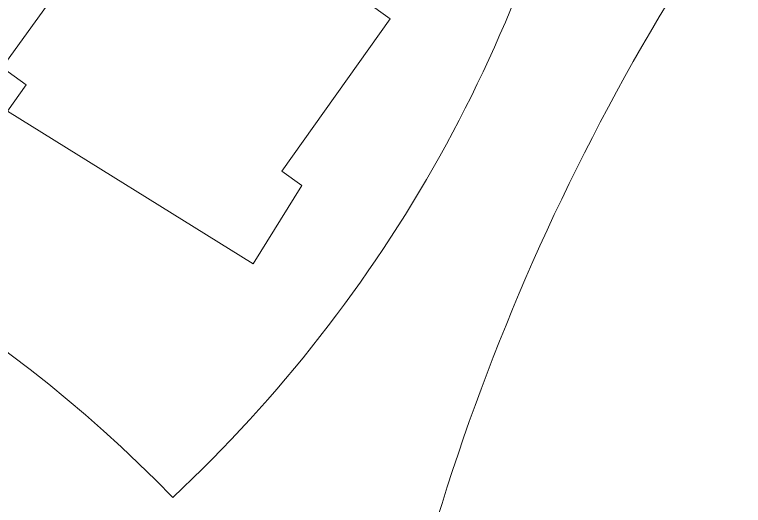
# Model space of a CAD drawing. Header units: inches. Extents: x 36 to 71.8, y 17.4 to 61.8.
# Drawn here: x 47.358 to 51.3, y 47.614 to 50.269 of the extents above; entities that cross this region are included whole.
import ezdxf

# ---------------------------------------------------------------- set-up
doc = ezdxf.new("R2010")
doc.units = ezdxf.units.IN
doc.header["$MEASUREMENT"] = 0
doc.layers.add('00_SOURCE_FROZEN', color=7, linetype='CONTINUOUS', lineweight=18)

msp = doc.modelspace()

# ---------------------------------------------------------------- linework, layer by layer
at = {"layer": '00_SOURCE_FROZEN'}
msp.add_lwpolyline([(48.8038, 49.4216), (49.3887, 50.2461), (48.2765, 51.0453), (47.9951, 50.6536), (47.8497, 50.758), (47.292, 49.9818), (47.4214, 49.8888), (47.3193, 49.7468), (48.648, 48.9213), (48.9109, 49.3446)], close=True, dxfattribs=at)
msp.add_lwpolyline([(44.2832, 37.0838, 0.090917), (40.9305, 45.9685, -0.652582), (40.9305, 49.0108, -0.158741), (45.0035, 48.4251, -0.098355), (47.824, 46.2028), (47.7547, 46.078)], format="xyb", dxfattribs=at)
for centre, radius, start, end in [((43.0343, 53.1962), 7.5832, 313.08154, 348.64374), ((61.4362, 43.9511), 12.3264, 141.8448, 169.61544), ((42.751, 42.3398), 7.6238, 44.22889, 105.60472)]:
    msp.add_arc(centre, radius, start, end, dxfattribs=at)

doc.saveas('drawing.dxf')
